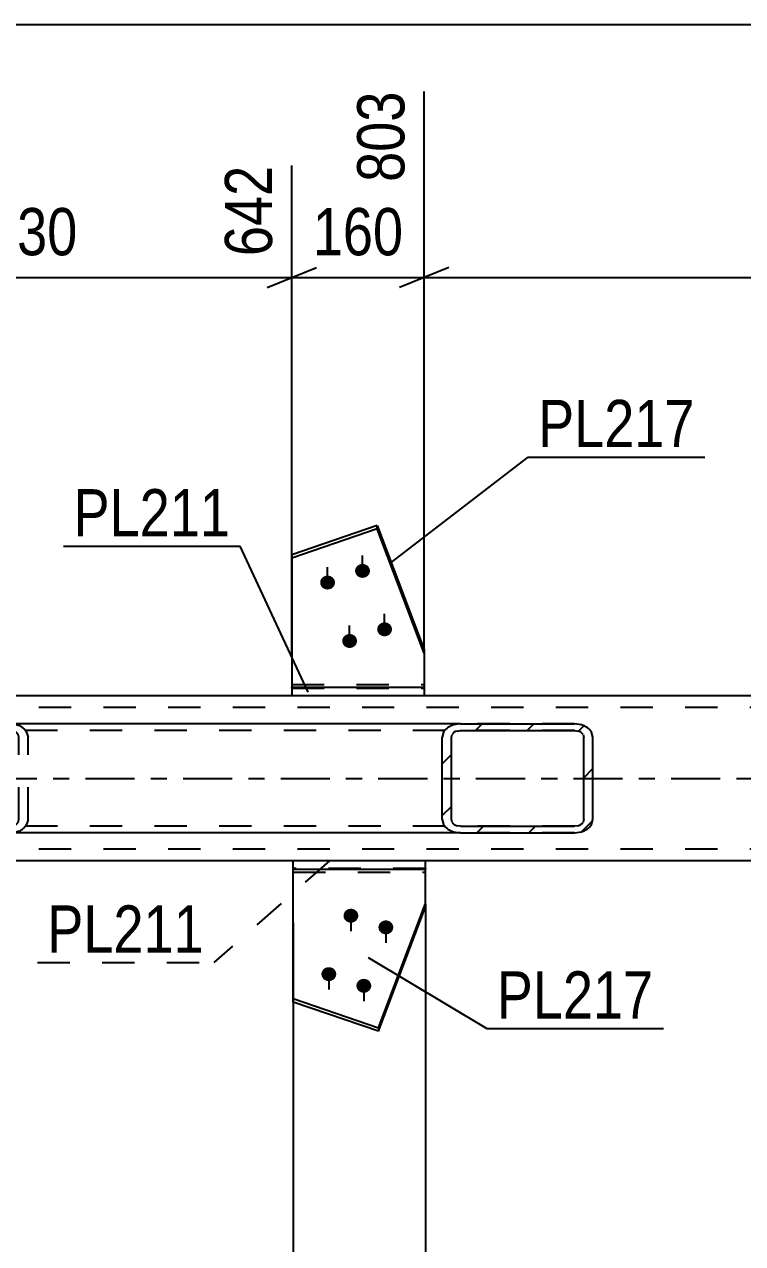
# Model space of a CAD drawing. Header units: millimetres. Extents: x 0 to 841, y 0 to 594.
# Drawn here: x 75 to 118.5, y 45 to 118.9 of the extents above; entities that cross this region are included whole.
import ezdxf

# ---------------------------------------------------------------- set-up
doc = ezdxf.new("R2010")
doc.units = ezdxf.units.MM
doc.linetypes.add('DXK_LINE_DOT2', pattern=[3.9198, 1.9599, -1.9599])
doc.linetypes.add('DXK_LINE_DOT3', pattern=[5.9187, 2.979, -0.9799, 0.9799, -0.9799])
doc.styles.add('Arial Narrow', font='ARIALN.TTF', dxfattribs={"height": 0.2})

# ---------------------------------------------------------------- blocks, each defined once
blk = doc.blocks.new('Part-717051872-2807 - 2789')
at = {"color": 7, "linetype": 'DXK_LINE_DOT2'}
for p, q in [((99.317, 67.734), (91.294, 67.734)), ((91.294, 67.734), (91.294, 67.708)), ((91.294, 67.708), (91.294, 67.734)), ((91.294, 67.528), (99.317, 67.528)), ((99.317, 67.734), (99.317, 67.708)), ((99.317, 67.708), (99.317, 67.734))]:
    blk.add_line(p, q, dxfattribs=at)
at = {"color": 2, "linetype": 'Continuous'}
for p, q in [((91.294, 59.648), (91.294, 67.708)), ((99.317, 65.411), (99.317, 67.708)), ((96.475, 58.088), (99.317, 65.616)), ((96.475, 57.883), (99.317, 65.411)), ((91.294, 59.854), (96.475, 58.088)), ((96.475, 57.883), (91.294, 59.648)), ((96.475, 58.088), (96.475, 57.883))]:
    blk.add_line(p, q, dxfattribs=at)
blk = doc.blocks.new('Bolt-717051872-2797 - 2789')
at = {"linetype": 'Continuous'}
for points in [[(95.501, 86.209), (95.594, 86.199), (95.684, 86.172), (95.765, 86.128), (95.835, 86.069), (95.89, 85.997), (95.929, 85.917), (95.948, 85.83), (95.948, 85.742), (95.929, 85.655), (95.89, 85.574), (95.835, 85.503), (95.765, 85.444), (95.684, 85.4), (95.594, 85.372), (95.501, 85.363), (95.407, 85.372), (95.318, 85.4), (95.236, 85.444), (95.166, 85.503), (95.111, 85.574), (95.073, 85.655), (95.053, 85.742), (95.053, 85.83), (95.073, 85.917), (95.111, 85.997), (95.166, 86.069), (95.236, 86.128), (95.318, 86.172), (95.407, 86.199)], [(93.38, 85.502), (93.474, 85.493), (93.563, 85.465), (93.645, 85.421), (93.714, 85.362), (93.77, 85.29), (93.808, 85.21), (93.828, 85.123), (93.828, 85.035), (93.808, 84.948), (93.77, 84.868), (93.714, 84.796), (93.645, 84.737), (93.563, 84.693), (93.474, 84.665), (93.38, 84.656), (93.286, 84.665), (93.197, 84.693), (93.116, 84.737), (93.046, 84.796), (92.99, 84.868), (92.952, 84.948), (92.932, 85.035), (92.932, 85.123), (92.952, 85.21), (92.99, 85.29), (93.046, 85.362), (93.116, 85.421), (93.197, 85.465), (93.286, 85.493)], [(96.838, 82.666), (96.931, 82.657), (97.021, 82.63), (97.102, 82.585), (97.172, 82.526), (97.228, 82.455), (97.266, 82.374), (97.285, 82.288), (97.285, 82.199), (97.266, 82.113), (97.228, 82.032), (97.172, 81.96), (97.102, 81.901), (97.021, 81.857), (96.931, 81.83), (96.838, 81.82), (96.744, 81.83), (96.655, 81.857), (96.573, 81.901), (96.503, 81.96), (96.448, 82.032), (96.41, 82.113), (96.39, 82.199), (96.39, 82.288), (96.41, 82.374), (96.448, 82.455), (96.503, 82.526), (96.573, 82.585), (96.655, 82.63), (96.744, 82.657)], [(94.717, 81.959), (94.811, 81.95), (94.9, 81.923), (94.982, 81.879), (95.052, 81.819), (95.107, 81.748), (95.145, 81.667), (95.165, 81.581), (95.165, 81.492), (95.145, 81.406), (95.107, 81.325), (95.052, 81.254), (94.982, 81.194), (94.9, 81.15), (94.811, 81.123), (94.717, 81.114), (94.624, 81.123), (94.534, 81.15), (94.453, 81.194), (94.383, 81.254), (94.328, 81.325), (94.289, 81.406), (94.27, 81.492), (94.27, 81.581), (94.289, 81.667), (94.328, 81.748), (94.383, 81.819), (94.453, 81.879), (94.534, 81.923), (94.624, 81.95)]]:
    blk.add_hatch(color=1, dxfattribs=at).paths.add_polyline_path(points)
at = {"color": 1, "linetype": 'Continuous'}
for p, q in [((95.501, 85.444), (95.501, 86.726)), ((93.38, 84.737), (93.38, 86.02)), ((96.838, 81.901), (96.838, 83.184)), ((94.717, 81.194), (94.717, 82.477))]:
    blk.add_line(p, q, dxfattribs=at)
blk = doc.blocks.new('Bolt-717051872-2798 - 2789')
at = {"linetype": 'Continuous'}
for points in [[(94.795, 64.457), (94.701, 64.466), (94.612, 64.494), (94.531, 64.538), (94.461, 64.597), (94.405, 64.669), (94.367, 64.749), (94.347, 64.836), (94.347, 64.924), (94.367, 65.011), (94.405, 65.092), (94.461, 65.163), (94.531, 65.222), (94.612, 65.266), (94.701, 65.294), (94.795, 65.303), (94.889, 65.294), (94.978, 65.266), (95.06, 65.222), (95.129, 65.163), (95.185, 65.092), (95.223, 65.011), (95.243, 64.924), (95.243, 64.836), (95.223, 64.749), (95.185, 64.669), (95.129, 64.597), (95.06, 64.538), (94.978, 64.494), (94.889, 64.466)], [(96.916, 63.75), (96.822, 63.76), (96.733, 63.787), (96.651, 63.831), (96.581, 63.89), (96.526, 63.962), (96.488, 64.043), (96.468, 64.129), (96.468, 64.217), (96.488, 64.304), (96.526, 64.385), (96.581, 64.456), (96.651, 64.515), (96.733, 64.56), (96.822, 64.587), (96.916, 64.596), (97.009, 64.587), (97.099, 64.56), (97.18, 64.515), (97.25, 64.456), (97.305, 64.385), (97.344, 64.304), (97.363, 64.217), (97.363, 64.129), (97.344, 64.043), (97.305, 63.962), (97.25, 63.89), (97.18, 63.831), (97.099, 63.787), (97.009, 63.76)], [(93.458, 60.915), (93.364, 60.924), (93.275, 60.951), (93.193, 60.996), (93.123, 61.055), (93.068, 61.126), (93.03, 61.207), (93.01, 61.293), (93.01, 61.382), (93.03, 61.468), (93.068, 61.549), (93.123, 61.621), (93.193, 61.68), (93.275, 61.724), (93.364, 61.751), (93.458, 61.76), (93.551, 61.751), (93.641, 61.724), (93.722, 61.68), (93.792, 61.621), (93.847, 61.549), (93.886, 61.468), (93.905, 61.382), (93.905, 61.293), (93.886, 61.207), (93.847, 61.126), (93.792, 61.055), (93.722, 60.996), (93.641, 60.951), (93.551, 60.924)], [(95.578, 60.208), (95.485, 60.217), (95.395, 60.244), (95.314, 60.289), (95.244, 60.348), (95.189, 60.419), (95.15, 60.5), (95.131, 60.587), (95.131, 60.675), (95.15, 60.761), (95.189, 60.842), (95.244, 60.914), (95.314, 60.973), (95.395, 61.017), (95.485, 61.044), (95.578, 61.054), (95.672, 61.044), (95.761, 61.017), (95.843, 60.973), (95.913, 60.914), (95.968, 60.842), (96.006, 60.761), (96.026, 60.675), (96.026, 60.587), (96.006, 60.5), (95.968, 60.419), (95.913, 60.348), (95.843, 60.289), (95.761, 60.244), (95.672, 60.217)]]:
    blk.add_hatch(color=1, dxfattribs=at).paths.add_polyline_path(points)
at = {"color": 1, "linetype": 'Continuous'}
for p, q in [((94.795, 65.222), (94.795, 63.94)), ((96.916, 64.515), (96.916, 63.233)), ((93.458, 61.68), (93.458, 60.397)), ((95.578, 60.973), (95.578, 59.69))]:
    blk.add_line(p, q, dxfattribs=at)
blk = doc.blocks.new('Part-717051872-2804 - 2789')
at = {"color": 2, "linetype": 'Continuous'}
for p, q in [((96.398, 88.533), (91.216, 86.768)), ((96.398, 88.328), (91.216, 86.563)), ((96.398, 88.328), (96.398, 88.533)), ((96.398, 88.533), (99.239, 81.006)), ((99.239, 80.8), (96.398, 88.328)), ((91.216, 86.768), (91.216, 78.708)), ((99.239, 81.006), (99.239, 78.708))]:
    blk.add_line(p, q, dxfattribs=at)
at = {"color": 7, "linetype": 'DXK_LINE_DOT2'}
for p, q in [((91.216, 78.888), (99.239, 78.888)), ((91.216, 78.708), (91.216, 78.683)), ((91.216, 78.683), (91.216, 78.708)), ((91.216, 78.683), (99.239, 78.683)), ((99.239, 78.683), (99.239, 78.708)), ((99.239, 78.708), (99.239, 78.683))]:
    blk.add_line(p, q, dxfattribs=at)
blk = doc.blocks.new('Part-717051872-2809 - 2789')
at = {"color": 2, "linetype": 'Continuous'}
for p, q in [((99.239, 78.708), (91.216, 78.708)), ((91.216, 78.708), (91.216, 78.208)), ((99.239, 78.708), (99.239, 78.208))]:
    blk.add_line(p, q, dxfattribs=at)
at = {"color": 7, "linetype": 'DXK_LINE_DOT2'}
blk.add_line((99.239, 78.208), (91.216, 78.208), dxfattribs=at)
blk = doc.blocks.new('Part-717051872-2810 - 2789')
at = {"color": 2, "linetype": 'Continuous'}
for p, q in [((91.294, 67.708), (91.294, 68.208)), ((99.317, 67.708), (99.317, 68.208)), ((91.294, 67.708), (99.317, 67.708))]:
    blk.add_line(p, q, dxfattribs=at)
at = {"color": 7, "linetype": 'DXK_LINE_DOT2'}
blk.add_line((99.317, 68.208), (91.294, 68.208), dxfattribs=at)
blk = doc.blocks.new('Part-717051872-2836 - 2789')
at = {"color": 2, "linetype": 'Continuous'}
for p, q in [((226.782, 78.208), (59.106, 78.208)), ((226.782, 68.208), (59.106, 68.208))]:
    blk.add_line(p, q, dxfattribs=at)
at = {"color": 7, "linetype": 'DXK_LINE_DOT2'}
for p, q in [((226.782, 77.508), (59.106, 77.508)), ((226.782, 68.908), (59.106, 68.908))]:
    blk.add_line(p, q, dxfattribs=at)
at = {"color": 7, "linetype": 'DXK_LINE_DOT3'}
blk.add_line((49.106, 73.208), (226.782, 73.208), dxfattribs=at)
blk = doc.blocks.new('Part-717051872-2851 - 2789')
at = {"linetype": 'Continuous'}
h = blk.add_hatch(dxfattribs=at)
h.set_pattern_fill('', scale=0.7, style=0, pattern_type=0)
h.set_pattern_definition([(45, (108.783, 69.9692), (-1.57154, 1.57154), [])])
h.paths.add_polyline_path([(108.36, 69.908), (108.783, 69.969), (109.142, 70.143), (109.382, 70.402), (109.466, 70.708), (109.466, 75.708), (109.382, 76.014), (109.142, 76.274), (108.783, 76.447), (108.36, 76.508), (101.442, 76.508), (101.018, 76.447), (100.659, 76.274), (100.419, 76.014), (100.335, 75.708), (100.335, 70.708), (100.419, 70.402), (100.659, 70.143), (101.018, 69.969), (101.442, 69.908)])
h.paths.add_polyline_path([(101.23, 70.339), (101.051, 70.425), (100.931, 70.555), (100.888, 70.708), (100.888, 75.708), (100.931, 75.861), (101.051, 75.991), (101.23, 76.078), (101.442, 76.108), (108.36, 76.108), (108.571, 76.078), (108.751, 75.991), (108.871, 75.861), (108.913, 75.708), (108.913, 70.708), (108.871, 70.555), (108.751, 70.425), (108.571, 70.339), (108.36, 70.308), (101.442, 70.308)])
at = {"color": 2, "linetype": 'Continuous'}
for p, q in [((66.769, 76.447), (67.193, 76.508)), ((66.781, 75.969), (66.769, 76.447)), ((66.781, 76.274), (66.769, 76.447)), ((66.781, 76.274), (66.781, 75.708)), ((101.442, 76.508), (67.193, 76.508)), ((101.442, 76.508), (101.018, 76.447)), ((101.442, 76.508), (108.36, 76.508)), ((108.783, 76.447), (108.36, 76.508)), ((100.419, 76.014), (100.335, 75.708)), ((100.335, 70.708), (100.335, 75.708)), ((100.888, 75.708), (100.931, 75.861)), ((100.888, 70.708), (100.888, 75.708)), ((101.23, 76.078), (101.442, 76.108)), ((101.442, 76.108), (108.36, 76.108)), ((108.36, 76.108), (108.571, 76.078)), ((108.871, 75.861), (108.913, 75.708)), ((108.913, 70.708), (108.913, 75.708)), ((109.466, 75.708), (109.382, 76.014)), ((109.466, 70.708), (109.466, 75.708)), ((66.769, 69.969), (66.781, 70.448)), ((66.781, 70.402), (66.781, 70.708)), ((66.781, 70.143), (66.781, 70.402)), ((100.335, 70.708), (100.419, 70.402)), ((100.931, 70.555), (100.888, 70.708)), ((101.442, 70.308), (101.23, 70.339)), ((101.442, 70.308), (108.36, 70.308)), ((108.571, 70.339), (108.36, 70.308)), ((108.913, 70.708), (108.871, 70.555)), ((109.382, 70.402), (109.466, 70.708)), ((66.769, 69.969), (66.781, 70.143)), ((66.769, 69.969), (67.193, 69.908)), ((101.442, 69.908), (67.193, 69.908)), ((101.018, 69.969), (101.442, 69.908)), ((101.442, 69.908), (108.36, 69.908)), ((108.36, 69.908), (108.783, 69.969))]:
    blk.add_line(p, q, dxfattribs=at)
at = {"color": 7, "linetype": 'DXK_LINE_DOT2'}
for p, q in [((74.111, 76.508), (74.534, 76.447)), ((108.36, 76.508), (101.442, 76.508)), ((66.802, 75.991), (66.781, 75.969)), ((66.781, 70.708), (66.781, 75.708)), ((66.981, 76.078), (66.802, 75.991)), ((67.193, 76.108), (66.981, 76.078)), ((108.36, 76.108), (67.193, 76.108)), ((74.322, 76.078), (74.111, 76.108)), ((74.664, 75.708), (74.622, 75.861)), ((74.664, 70.708), (74.664, 75.708)), ((75.133, 76.014), (75.217, 75.708)), ((75.217, 70.708), (75.217, 75.708)), ((66.781, 70.448), (66.802, 70.425)), ((66.802, 70.425), (66.981, 70.339)), ((66.981, 70.339), (67.193, 70.308)), ((108.36, 70.308), (67.193, 70.308)), ((74.111, 70.308), (74.322, 70.339)), ((74.622, 70.555), (74.664, 70.708)), ((75.217, 70.708), (75.133, 70.402)), ((74.534, 69.969), (74.111, 69.908)), ((108.36, 69.908), (101.442, 69.908))]:
    blk.add_line(p, q, dxfattribs=at)
for centre, radius, start, end in [((74.283, 75.469), 1.01, 32.67116, 75.6111), ((74.197, 75.589), 0.505, 32.67116, 75.6111), ((74.197, 70.828), 0.505, 284.3889, 327.32884), ((74.283, 70.947), 1.01, 284.3889, 327.32884)]:
    blk.add_arc(centre, radius, start, end, dxfattribs=at)
at = {"color": 2, "linetype": 'Continuous'}
for centre, radius, start, end in [((101.269, 75.469), 1.01, 104.3889, 147.32884), ((108.532, 75.469), 1.01, 32.67116, 75.6111), ((101.356, 75.589), 0.505, 104.3889, 147.32884), ((108.446, 75.589), 0.505, 32.67116, 75.6111), ((101.269, 70.947), 1.01, 212.67116, 255.6111), ((101.356, 70.828), 0.505, 212.67116, 255.6111), ((108.446, 70.828), 0.505, 284.3889, 327.32884), ((108.532, 70.947), 1.01, 284.3889, 327.32884)]:
    blk.add_arc(centre, radius, start, end, dxfattribs=at)
blk = doc.blocks.new('StraightDimension-717051872-14735 - 2789')
at = {"color": 7, "linetype": 'Continuous'}
for p, q in [((59.731, 80.846), (59.731, 116.328)), ((91.216, 80.846), (91.216, 110.356)), ((61.231, 104.172), (58.231, 102.972)), ((59.731, 103.572), (91.216, 103.572)), ((89.716, 102.972), (92.716, 104.172))]:
    blk.add_line(p, q, dxfattribs=at)
at = {"color": 0}
blk.add_wipeout([(78.816, 104.322), (78.816, 108.522), (72.131, 108.522), (72.131, 104.322)], dxfattribs=at)
at = {"color": 3, "style": 'Arial Narrow'}
blk.add_text('630', height=2.8633, dxfattribs=at).set_placement((72.731, 104.922))
at = {"color": 0, "linetype": 'Continuous'}
blk.add_wipeout([(90.616, 110.956), (86.416, 110.956), (86.416, 104.272), (90.616, 104.272)], dxfattribs=at)
at = {"color": 3, "linetype": 'Continuous', "style": 'Arial Narrow'}
blk.add_text('642', height=2.8633, rotation=90.00021, dxfattribs=at).set_placement((90.016, 104.872))
blk = doc.blocks.new('StraightDimension-717051872-2947 - 2789')
at = {"color": 7, "linetype": 'Continuous'}
blk.add_line((53.356, 118.92), (240.382, 118.92), dxfattribs=at)
blk = doc.blocks.new('StraightDimension-717051872-14733 - 2789')
at = {"color": 7, "linetype": 'Continuous'}
for p, q in [((99.239, 80.846), (99.239, 114.856)), ((100.739, 104.172), (97.739, 102.972)), ((99.239, 103.572), (240.382, 103.572))]:
    blk.add_line(p, q, dxfattribs=at)
blk = doc.blocks.new('StraightDimension-717051872-14734 - 2789')
at = {"color": 7, "linetype": 'Continuous'}
for p, q in [((99.239, 80.846), (99.239, 114.856)), ((91.216, 80.846), (91.216, 110.356)), ((89.716, 102.972), (92.716, 104.172)), ((91.216, 103.572), (99.239, 103.572)), ((100.739, 104.172), (97.739, 102.972))]:
    blk.add_line(p, q, dxfattribs=at)
at = {"color": 0}
blk.add_wipeout([(98.57, 104.322), (98.57, 108.522), (91.885, 108.522), (91.885, 104.322)], dxfattribs=at)
at = {"color": 3, "style": 'Arial Narrow'}
blk.add_text('160', height=2.8633, dxfattribs=at).set_placement((92.485, 104.922))
at = {"color": 0, "linetype": 'Continuous'}
blk.add_wipeout([(98.639, 115.456), (94.439, 115.456), (94.439, 108.772), (98.639, 108.772)], dxfattribs=at)
at = {"color": 3, "linetype": 'Continuous', "style": 'Arial Narrow'}
blk.add_text('803', height=2.8633, rotation=90.00021, dxfattribs=at).set_placement((98.039, 109.372))
blk = doc.blocks.new('StraightDimension-717051872-14774 - 2789')
at = {"color": 7, "linetype": 'Continuous'}
blk.add_line((99.317, 65.56), (99.317, 32.426), dxfattribs=at)
blk = doc.blocks.new('StraightDimension-717051872-14775 - 2789')
at = {"color": 7, "linetype": 'Continuous'}
for p, q in [((99.317, 65.56), (99.317, 32.426)), ((91.294, 64.473), (91.294, 32.426)), ((89.794, 38.611), (92.794, 39.811)), ((91.294, 39.211), (99.317, 39.211)), ((100.817, 39.811), (97.817, 38.611))]:
    blk.add_line(p, q, dxfattribs=at)
at = {"color": 0}
blk.add_wipeout([(98.648, 39.961), (98.648, 44.161), (91.963, 44.161), (91.963, 39.961)], dxfattribs=at)
at = {"color": 0, "linetype": 'Continuous'}
blk.add_wipeout([(98.717, 38.511), (94.517, 38.511), (94.517, 31.826), (98.717, 31.826)], dxfattribs=at)
at = {"color": 3, "style": 'Arial Narrow'}
blk.add_text('160', height=2.8633, dxfattribs=at).set_placement((92.563, 40.561))
at = {"color": 3, "linetype": 'Continuous', "style": 'Arial Narrow'}
blk.add_text('807', height=2.8633, rotation=90.00021, dxfattribs=at).set_placement((98.117, 32.426))
blk = doc.blocks.new('StraightDimension-717051872-14776 - 2789')
at = {"color": 7, "linetype": 'Continuous'}
for p, q in [((58.981, 64.473), (58.981, 36.083)), ((91.294, 64.473), (91.294, 32.426)), ((60.481, 39.811), (57.481, 38.611)), ((58.981, 39.211), (91.294, 39.211)), ((89.794, 38.611), (92.794, 39.811))]:
    blk.add_line(p, q, dxfattribs=at)
at = {"color": 0}
blk.add_wipeout([(78.479, 39.961), (78.479, 44.161), (71.795, 44.161), (71.795, 39.961)], dxfattribs=at)
at = {"color": 3, "style": 'Arial Narrow'}
blk.add_text('646', height=2.8633, dxfattribs=at).set_placement((72.395, 40.561))
at = {"color": 0, "linetype": 'Continuous'}
for points in [[(58.381, 38.511), (54.181, 38.511), (54.181, 35.483), (58.381, 35.483)], [(90.694, 38.511), (86.494, 38.511), (86.494, 31.826), (90.694, 31.826)]]:
    blk.add_wipeout(points, dxfattribs=at)
at = {"color": 3, "linetype": 'Continuous', "style": 'Arial Narrow'}
for s, height, p in [('0', 2.863, (57.781, 36.083)), ('646', 2.8633, (90.094, 32.426))]:
    blk.add_text(s, height=height, rotation=90.00021, dxfattribs=at).set_placement(p)
blk = doc.blocks.new('Mark-717051872-14840 - 2789')
at = {"color": 30, "linetype": 'Continuous'}
for p, q in [((95.851, 62.343), (103.039, 58.043)), ((103.039, 58.043), (113.743, 58.043))]:
    blk.add_line(p, q, dxfattribs=at)
at = {"color": 0}
blk.add_wipeout([(113.143, 58.643), (113.143, 61.643), (103.639, 61.643), (103.639, 58.643)], dxfattribs=at)
blk.add_wipeout([(113.143, 58.643), (113.143, 61.643), (103.639, 61.643), (103.639, 58.643)], dxfattribs=at)
at = {"color": 3, "style": 'Arial Narrow'}
blk.add_text('PL217', height=2.8633, dxfattribs=at).set_placement((103.639, 58.643))
blk = doc.blocks.new('Mark-717051872-14843 - 2789')
at = {"color": 30, "linetype": 'DXK_LINE_DOT2'}
for p in [(93.501, 68.208), (75.786, 62.04)]:
    blk.add_line(p, (86.49, 62.04), dxfattribs=at)
at = {"color": 0}
blk.add_wipeout([(85.89, 62.64), (85.89, 65.64), (76.386, 65.64), (76.386, 62.64)], dxfattribs=at)
blk.add_wipeout([(85.89, 62.64), (85.89, 65.64), (76.386, 65.64), (76.386, 62.64)], dxfattribs=at)
at = {"color": 3, "style": 'Arial Narrow'}
blk.add_text('PL211', height=2.8633, dxfattribs=at).set_placement((76.386, 62.64))
blk = doc.blocks.new('Mark-717051872-14853 - 2789')
at = {"color": 30, "linetype": 'Continuous'}
for p, q in [((97.24, 86.302), (105.545, 92.689)), ((105.545, 92.689), (116.249, 92.689))]:
    blk.add_line(p, q, dxfattribs=at)
at = {"color": 0}
blk.add_wipeout([(115.649, 93.289), (115.649, 96.289), (106.145, 96.289), (106.145, 93.289)], dxfattribs=at)
blk.add_wipeout([(115.649, 93.289), (115.649, 96.289), (106.145, 96.289), (106.145, 93.289)], dxfattribs=at)
at = {"color": 3, "style": 'Arial Narrow'}
blk.add_text('PL217', height=2.8633, dxfattribs=at).set_placement((106.145, 93.289))
blk = doc.blocks.new('Mark-717051872-14856 - 2789')
at = {"color": 30, "linetype": 'Continuous'}
for p in [(77.377, 87.278), (92.196, 78.424)]:
    blk.add_line(p, (88.081, 87.278), dxfattribs=at)
at = {"color": 0}
blk.add_wipeout([(87.481, 87.878), (87.481, 90.878), (77.977, 90.878), (77.977, 87.878)], dxfattribs=at)
blk.add_wipeout([(87.481, 87.878), (87.481, 90.878), (77.977, 90.878), (77.977, 87.878)], dxfattribs=at)
at = {"color": 3, "style": 'Arial Narrow'}
blk.add_text('PL211', height=2.8633, dxfattribs=at).set_placement((77.977, 87.878))

msp = doc.modelspace()

# ---------------------------------------------------------------- block references
for name in ['Part-717051872-2804 - 2789', 'Bolt-717051872-2797 - 2789', 'Part-717051872-2809 - 2789', 'Part-717051872-2836 - 2789', 'Part-717051872-2851 - 2789', 'Part-717051872-2810 - 2789', 'Part-717051872-2807 - 2789', 'Bolt-717051872-2798 - 2789']:
    msp.add_blockref(name, (0, 0))

# ---------------------------------------------------------------- next in the draw order: block references
for name in ['StraightDimension-717051872-14735 - 2789', 'StraightDimension-717051872-14774 - 2789']:
    msp.add_blockref(name, (0, 0))

# ---------------------------------------------------------------- next in the draw order: block references
for name in ['StraightDimension-717051872-2947 - 2789', 'StraightDimension-717051872-14775 - 2789']:
    msp.add_blockref(name, (0, 0))

# ---------------------------------------------------------------- next in the draw order: block references
for name in ['StraightDimension-717051872-14733 - 2789', 'StraightDimension-717051872-14776 - 2789', 'Mark-717051872-14840 - 2789']:
    msp.add_blockref(name, (0, 0))

# ---------------------------------------------------------------- next in the draw order: block references
for name in ['StraightDimension-717051872-14734 - 2789', 'Mark-717051872-14843 - 2789']:
    msp.add_blockref(name, (0, 0))

# ---------------------------------------------------------------- next in the draw order: block references
for name in ['Mark-717051872-14853 - 2789', 'Mark-717051872-14856 - 2789']:
    msp.add_blockref(name, (0, 0))

doc.saveas('drawing.dxf')
